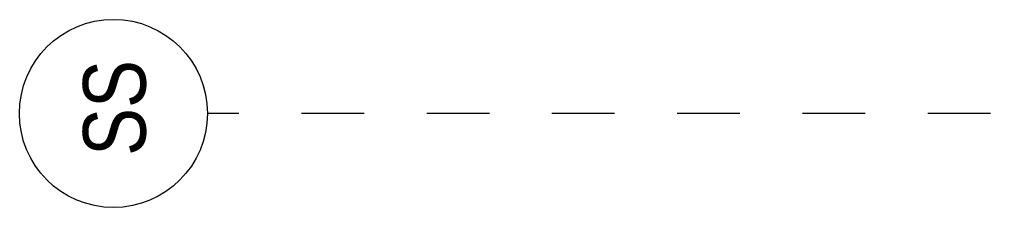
# Model space of a CAD drawing. Header units: metres. Extents: x 0.7 to 94.6, y -58.8 to 13.6.
# Drawn here: x 56.732 to 58.282, y 0.689 to 0.989 of the extents above; entities that cross this region are included whole.
import ezdxf

# ---------------------------------------------------------------- set-up
doc = ezdxf.new("R2010")
doc.units = ezdxf.units.M
doc.linetypes.add('Grid Line', pattern=[0.022225, 0.0127, -0.003175, 0.003175, -0.003175])
doc.layers.add('S-GRID', color=7, linetype='Continuous', lineweight=9)
doc.layers.add('S-GRID-IDEN', color=7, linetype='Continuous', lineweight=9)
doc.styles.add('Saira Condensed', font='SairaCondensed-Regular.ttf', dxfattribs={"height": 0.1})

# ---------------------------------------------------------------- blocks, each defined once
blk = doc.blocks.new('Grid - 3mm-1144979-Section 5')
at = {"layer": 'S-GRID-IDEN', "color": 253, "true_color": 0xaaaaaa}
blk.add_circle((-52.3381, 12.8434), 0.15, dxfattribs=at)

msp = doc.modelspace()

# ---------------------------------------------------------------- linework, layer by layer
at = {"layer": 'S-GRID', "color": 254, "linetype": 'Grid Line', "true_color": 0xd4d4d4}
msp.add_line((58.2818, 0.8388), (57.0318, 0.8388), dxfattribs=at)

# ---------------------------------------------------------------- block references
at = {"layer": 'S-GRID-IDEN', "color": 253, "true_color": 0xaaaaaa}
msp.add_blockref('Grid - 3mm-1144979-Section 5', (109.2199, -12.0046), dxfattribs=at)

# ---------------------------------------------------------------- texts
at = {"layer": 'S-GRID-IDEN', "color": 253, "true_color": 0xaaaaaa, "insert": (56.8334, 0.7712), "char_height": 0.1, "width": 0.160337, "attachment_point": 1, "rotation": 90, "style": 'Saira Condensed'}
msp.add_mtext('SS', dxfattribs=at)

doc.saveas('drawing.dxf')
